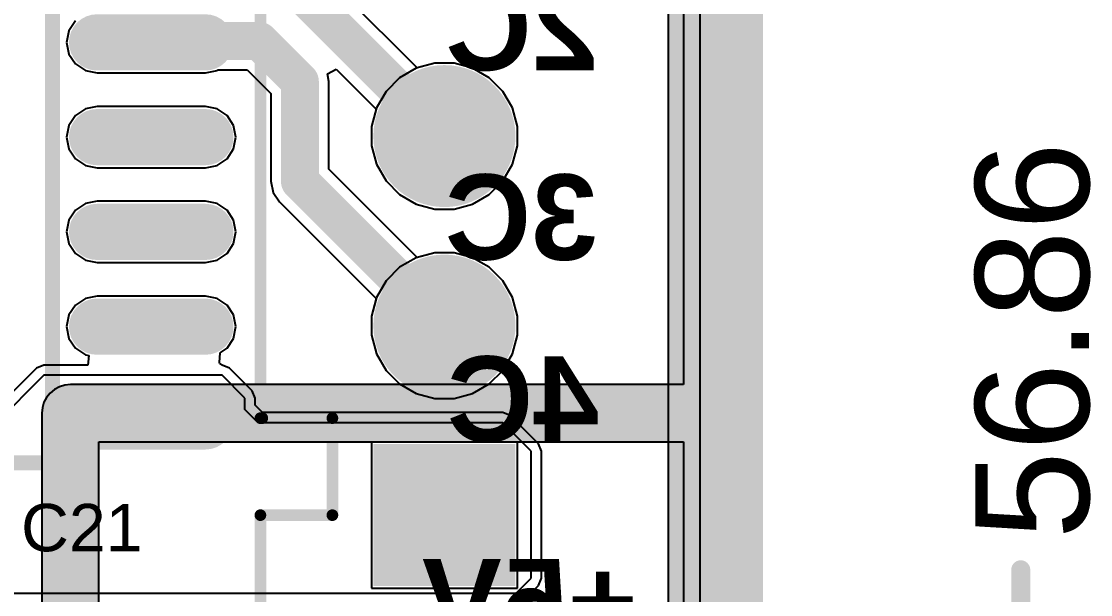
# Model space of a CAD drawing. Header units: inches. Extents: x -0.16 to 1.47, y -0.24 to 2.31.
# Drawn here: x 0.908 to 1.472, y 0.821 to 1.124 of the extents above; entities that cross this region are included whole.
import ezdxf

# ---------------------------------------------------------------- set-up
doc = ezdxf.new("R2010")
doc.units = ezdxf.units.IN
doc.header["$MEASUREMENT"] = 0
for name, color, linetype in [('Bottom Layer', 5, 'Continuous'), ('Bottom Overlay', 54, 'Continuous'), ('Bottom Solder', 6, 'Continuous'), ('GND', 76, 'Continuous'), ('Keep-Out Layer', 6, 'Continuous'), ('Multi-Layer', 9, 'Continuous'), ('Pad Holes', 156, 'Continuous'), ('POWER', 16, 'Continuous'), ('Top Layer', 1, 'Continuous'), ('Top Overlay', 2, 'Continuous'), ('Top Paste', 8, 'Continuous'), ('Top Solder', 216, 'Continuous')]:
    doc.layers.add(name, color=color, linetype=linetype)
doc.styles.add('Arial', font='', dxfattribs={"height": 0.2})
doc.styles.add('Arial_Bold', font='', dxfattribs={"height": 0.2})
doc.styles.get('Arial').set_extended_font_data('Arial')
doc.styles.get('Arial_Bold').set_extended_font_data('Arial', bold=True)

# ---------------------------------------------------------------- blocks, each defined once
blk = doc.blocks.new('SOP16_34')
at = {"layer": 'Top Layer'}
h = blk.add_hatch(color=1, dxfattribs=at)
edge = h.paths.add_edge_path()
edge.add_arc((-0.07646, 0.175), 0.01083, 270, 450)
edge.add_line((-0.07646, 0.18583), (-0.13354, 0.18583))
edge.add_arc((-0.13354, 0.175), 0.01083, 90, 270)
edge.add_line((-0.13354, 0.16417), (-0.07646, 0.16417))
h = blk.add_hatch(color=1, dxfattribs=at)
edge = h.paths.add_edge_path()
edge.add_arc((0.13454, 0.175), 0.01083, 270, 450)
edge.add_line((0.13454, 0.18583), (0.07746, 0.18583))
edge.add_arc((0.07746, 0.175), 0.01083, 90, 270)
edge.add_line((0.07746, 0.16417), (0.13454, 0.16417))
h = blk.add_hatch(color=1, dxfattribs=at)
edge = h.paths.add_edge_path()
edge.add_arc((-0.07646, 0.125), 0.01083, 270, 450)
edge.add_line((-0.07646, 0.13583), (-0.13354, 0.13583))
edge.add_arc((-0.13354, 0.125), 0.01083, 90, 270)
edge.add_line((-0.13354, 0.11417), (-0.07646, 0.11417))
h = blk.add_hatch(color=1, dxfattribs=at)
edge = h.paths.add_edge_path()
edge.add_arc((0.13454, 0.125), 0.01083, 270, 450)
edge.add_line((0.13454, 0.13583), (0.07746, 0.13583))
edge.add_arc((0.07746, 0.125), 0.01083, 90, 270)
edge.add_line((0.07746, 0.11417), (0.13454, 0.11417))
h = blk.add_hatch(color=1, dxfattribs=at)
edge = h.paths.add_edge_path()
edge.add_arc((-0.07646, 0.075), 0.01083, 270, 450)
edge.add_line((-0.07646, 0.08583), (-0.13354, 0.08583))
edge.add_arc((-0.13354, 0.075), 0.01083, 90, 270)
edge.add_line((-0.13354, 0.06417), (-0.07646, 0.06417))
h = blk.add_hatch(color=1, dxfattribs=at)
edge = h.paths.add_edge_path()
edge.add_arc((0.13454, 0.075), 0.01083, 270, 450)
edge.add_line((0.13454, 0.08583), (0.07746, 0.08583))
edge.add_arc((0.07746, 0.075), 0.01083, 90, 270)
edge.add_line((0.07746, 0.06417), (0.13454, 0.06417))
h = blk.add_hatch(color=1, dxfattribs=at)
edge = h.paths.add_edge_path()
edge.add_arc((-0.07646, 0.025), 0.01083, 270, 450)
edge.add_line((-0.07646, 0.03583), (-0.13354, 0.03583))
edge.add_arc((-0.13354, 0.025), 0.01083, 90, 270)
edge.add_line((-0.13354, 0.01417), (-0.07646, 0.01417))
h = blk.add_hatch(color=1, dxfattribs=at)
edge = h.paths.add_edge_path()
edge.add_arc((0.13454, 0.025), 0.01083, 270, 450)
edge.add_line((0.13454, 0.03583), (0.07746, 0.03583))
edge.add_arc((0.07746, 0.025), 0.01083, 90, 270)
edge.add_line((0.07746, 0.01417), (0.13454, 0.01417))
h = blk.add_hatch(color=1, dxfattribs=at)
edge = h.paths.add_edge_path()
edge.add_arc((-0.07646, -0.025), 0.01083, 270, 450)
edge.add_line((-0.07646, -0.01417), (-0.13354, -0.01417))
edge.add_arc((-0.13354, -0.025), 0.01083, 90, 270)
edge.add_line((-0.13354, -0.03583), (-0.07646, -0.03583))
h = blk.add_hatch(color=1, dxfattribs=at)
edge = h.paths.add_edge_path()
edge.add_arc((0.13454, -0.025), 0.01083, 270, 450)
edge.add_line((0.13454, -0.01417), (0.07746, -0.01417))
edge.add_arc((0.07746, -0.025), 0.01083, 90, 270)
edge.add_line((0.07746, -0.03583), (0.13454, -0.03583))
h = blk.add_hatch(color=1, dxfattribs=at)
edge = h.paths.add_edge_path()
edge.add_arc((-0.07646, -0.075), 0.01083, 270, 450)
edge.add_line((-0.07646, -0.06417), (-0.13354, -0.06417))
edge.add_arc((-0.13354, -0.075), 0.01083, 90, 270)
edge.add_line((-0.13354, -0.08583), (-0.07646, -0.08583))
h = blk.add_hatch(color=1, dxfattribs=at)
edge = h.paths.add_edge_path()
edge.add_arc((0.13454, -0.075), 0.01083, 270, 450)
edge.add_line((0.13454, -0.06417), (0.07746, -0.06417))
edge.add_arc((0.07746, -0.075), 0.01083, 90, 270)
edge.add_line((0.07746, -0.08583), (0.13454, -0.08583))
h = blk.add_hatch(color=1, dxfattribs=at)
edge = h.paths.add_edge_path()
edge.add_arc((-0.07646, -0.125), 0.01083, 270, 450)
edge.add_line((-0.07646, -0.11417), (-0.13354, -0.11417))
edge.add_arc((-0.13354, -0.125), 0.01083, 90, 270)
edge.add_line((-0.13354, -0.13583), (-0.07646, -0.13583))
h = blk.add_hatch(color=1, dxfattribs=at)
edge = h.paths.add_edge_path()
edge.add_arc((0.13454, -0.125), 0.01083, 270, 450)
edge.add_line((0.13454, -0.11417), (0.07746, -0.11417))
edge.add_arc((0.07746, -0.125), 0.01083, 90, 270)
edge.add_line((0.07746, -0.13583), (0.13454, -0.13583))
h = blk.add_hatch(color=1, dxfattribs=at)
edge = h.paths.add_edge_path()
edge.add_arc((-0.07646, -0.175), 0.01083, 270, 450)
edge.add_line((-0.07646, -0.16417), (-0.13354, -0.16417))
edge.add_arc((-0.13354, -0.175), 0.01083, 90, 270)
edge.add_line((-0.13354, -0.18583), (-0.07646, -0.18583))
h = blk.add_hatch(color=1, dxfattribs=at)
edge = h.paths.add_edge_path()
edge.add_arc((0.13454, -0.175), 0.01083, 270, 450)
edge.add_line((0.13454, -0.16417), (0.07746, -0.16417))
edge.add_arc((0.07746, -0.175), 0.01083, 90, 270)
edge.add_line((0.07746, -0.18583), (0.13454, -0.18583))
at = {"layer": 'Top Paste'}
h = blk.add_hatch(color=8, dxfattribs=at)
edge = h.paths.add_edge_path()
edge.add_arc((-0.07646, 0.175), 0.01083, 270, 450)
edge.add_line((-0.07646, 0.18583), (-0.13354, 0.18583))
edge.add_arc((-0.13354, 0.175), 0.01083, 90, 270)
edge.add_line((-0.13354, 0.16417), (-0.07646, 0.16417))
h = blk.add_hatch(color=8, dxfattribs=at)
edge = h.paths.add_edge_path()
edge.add_arc((0.13454, 0.175), 0.01083, 270, 450)
edge.add_line((0.13454, 0.18583), (0.07746, 0.18583))
edge.add_arc((0.07746, 0.175), 0.01083, 90, 270)
edge.add_line((0.07746, 0.16417), (0.13454, 0.16417))
h = blk.add_hatch(color=8, dxfattribs=at)
edge = h.paths.add_edge_path()
edge.add_arc((-0.07646, 0.125), 0.01083, 270, 450)
edge.add_line((-0.07646, 0.13583), (-0.13354, 0.13583))
edge.add_arc((-0.13354, 0.125), 0.01083, 90, 270)
edge.add_line((-0.13354, 0.11417), (-0.07646, 0.11417))
h = blk.add_hatch(color=8, dxfattribs=at)
edge = h.paths.add_edge_path()
edge.add_arc((0.13454, 0.125), 0.01083, 270, 450)
edge.add_line((0.13454, 0.13583), (0.07746, 0.13583))
edge.add_arc((0.07746, 0.125), 0.01083, 90, 270)
edge.add_line((0.07746, 0.11417), (0.13454, 0.11417))
h = blk.add_hatch(color=8, dxfattribs=at)
edge = h.paths.add_edge_path()
edge.add_arc((-0.07646, 0.075), 0.01083, 270, 450)
edge.add_line((-0.07646, 0.08583), (-0.13354, 0.08583))
edge.add_arc((-0.13354, 0.075), 0.01083, 90, 270)
edge.add_line((-0.13354, 0.06417), (-0.07646, 0.06417))
h = blk.add_hatch(color=8, dxfattribs=at)
edge = h.paths.add_edge_path()
edge.add_arc((0.13454, 0.075), 0.01083, 270, 450)
edge.add_line((0.13454, 0.08583), (0.07746, 0.08583))
edge.add_arc((0.07746, 0.075), 0.01083, 90, 270)
edge.add_line((0.07746, 0.06417), (0.13454, 0.06417))
h = blk.add_hatch(color=8, dxfattribs=at)
edge = h.paths.add_edge_path()
edge.add_arc((-0.07646, 0.025), 0.01083, 270, 450)
edge.add_line((-0.07646, 0.03583), (-0.13354, 0.03583))
edge.add_arc((-0.13354, 0.025), 0.01083, 90, 270)
edge.add_line((-0.13354, 0.01417), (-0.07646, 0.01417))
h = blk.add_hatch(color=8, dxfattribs=at)
edge = h.paths.add_edge_path()
edge.add_arc((0.13454, 0.025), 0.01083, 270, 450)
edge.add_line((0.13454, 0.03583), (0.07746, 0.03583))
edge.add_arc((0.07746, 0.025), 0.01083, 90, 270)
edge.add_line((0.07746, 0.01417), (0.13454, 0.01417))
h = blk.add_hatch(color=8, dxfattribs=at)
edge = h.paths.add_edge_path()
edge.add_arc((-0.07646, -0.025), 0.01083, 270, 450)
edge.add_line((-0.07646, -0.01417), (-0.13354, -0.01417))
edge.add_arc((-0.13354, -0.025), 0.01083, 90, 270)
edge.add_line((-0.13354, -0.03583), (-0.07646, -0.03583))
h = blk.add_hatch(color=8, dxfattribs=at)
edge = h.paths.add_edge_path()
edge.add_arc((0.13454, -0.025), 0.01083, 270, 450)
edge.add_line((0.13454, -0.01417), (0.07746, -0.01417))
edge.add_arc((0.07746, -0.025), 0.01083, 90, 270)
edge.add_line((0.07746, -0.03583), (0.13454, -0.03583))
h = blk.add_hatch(color=8, dxfattribs=at)
edge = h.paths.add_edge_path()
edge.add_arc((-0.07646, -0.075), 0.01083, 270, 450)
edge.add_line((-0.07646, -0.06417), (-0.13354, -0.06417))
edge.add_arc((-0.13354, -0.075), 0.01083, 90, 270)
edge.add_line((-0.13354, -0.08583), (-0.07646, -0.08583))
h = blk.add_hatch(color=8, dxfattribs=at)
edge = h.paths.add_edge_path()
edge.add_arc((0.13454, -0.075), 0.01083, 270, 450)
edge.add_line((0.13454, -0.06417), (0.07746, -0.06417))
edge.add_arc((0.07746, -0.075), 0.01083, 90, 270)
edge.add_line((0.07746, -0.08583), (0.13454, -0.08583))
h = blk.add_hatch(color=8, dxfattribs=at)
edge = h.paths.add_edge_path()
edge.add_arc((-0.07646, -0.125), 0.01083, 270, 450)
edge.add_line((-0.07646, -0.11417), (-0.13354, -0.11417))
edge.add_arc((-0.13354, -0.125), 0.01083, 90, 270)
edge.add_line((-0.13354, -0.13583), (-0.07646, -0.13583))
h = blk.add_hatch(color=8, dxfattribs=at)
edge = h.paths.add_edge_path()
edge.add_arc((0.13454, -0.125), 0.01083, 270, 450)
edge.add_line((0.13454, -0.11417), (0.07746, -0.11417))
edge.add_arc((0.07746, -0.125), 0.01083, 90, 270)
edge.add_line((0.07746, -0.13583), (0.13454, -0.13583))
h = blk.add_hatch(color=8, dxfattribs=at)
edge = h.paths.add_edge_path()
edge.add_arc((-0.07646, -0.175), 0.01083, 270, 450)
edge.add_line((-0.07646, -0.16417), (-0.13354, -0.16417))
edge.add_arc((-0.13354, -0.175), 0.01083, 90, 270)
edge.add_line((-0.13354, -0.18583), (-0.07646, -0.18583))
h = blk.add_hatch(color=8, dxfattribs=at)
edge = h.paths.add_edge_path()
edge.add_arc((0.13454, -0.175), 0.01083, 270, 450)
edge.add_line((0.13454, -0.16417), (0.07746, -0.16417))
edge.add_arc((0.07746, -0.175), 0.01083, 90, 270)
edge.add_line((0.07746, -0.18583), (0.13454, -0.18583))
at = {"layer": 'Top Solder'}
h = blk.add_hatch(color=216, dxfattribs=at)
edge = h.paths.add_edge_path()
edge.add_arc((-0.07646, 0.175), 0.01483, 270, 450)
edge.add_line((-0.07646, 0.18983), (-0.13354, 0.18983))
edge.add_arc((-0.13354, 0.175), 0.01483, 90, 270)
edge.add_line((-0.13354, 0.16017), (-0.07646, 0.16017))
h = blk.add_hatch(color=216, dxfattribs=at)
edge = h.paths.add_edge_path()
edge.add_arc((0.13454, 0.175), 0.01483, 270, 450)
edge.add_line((0.13454, 0.18983), (0.07746, 0.18983))
edge.add_arc((0.07746, 0.175), 0.01483, 90, 270)
edge.add_line((0.07746, 0.16017), (0.13454, 0.16017))
h = blk.add_hatch(color=216, dxfattribs=at)
edge = h.paths.add_edge_path()
edge.add_arc((-0.07646, 0.125), 0.01483, 270, 450)
edge.add_line((-0.07646, 0.13983), (-0.13354, 0.13983))
edge.add_arc((-0.13354, 0.125), 0.01483, 90, 270)
edge.add_line((-0.13354, 0.11017), (-0.07646, 0.11017))
h = blk.add_hatch(color=216, dxfattribs=at)
edge = h.paths.add_edge_path()
edge.add_arc((0.13454, 0.125), 0.01483, 270, 450)
edge.add_line((0.13454, 0.13983), (0.07746, 0.13983))
edge.add_arc((0.07746, 0.125), 0.01483, 90, 270)
edge.add_line((0.07746, 0.11017), (0.13454, 0.11017))
h = blk.add_hatch(color=216, dxfattribs=at)
edge = h.paths.add_edge_path()
edge.add_arc((-0.07646, 0.075), 0.01483, 270, 450)
edge.add_line((-0.07646, 0.08983), (-0.13354, 0.08983))
edge.add_arc((-0.13354, 0.075), 0.01483, 90, 270)
edge.add_line((-0.13354, 0.06017), (-0.07646, 0.06017))
h = blk.add_hatch(color=216, dxfattribs=at)
edge = h.paths.add_edge_path()
edge.add_arc((0.13454, 0.075), 0.01483, 270, 450)
edge.add_line((0.13454, 0.08983), (0.07746, 0.08983))
edge.add_arc((0.07746, 0.075), 0.01483, 90, 270)
edge.add_line((0.07746, 0.06017), (0.13454, 0.06017))
h = blk.add_hatch(color=216, dxfattribs=at)
edge = h.paths.add_edge_path()
edge.add_arc((-0.07646, 0.025), 0.01483, 270, 450)
edge.add_line((-0.07646, 0.03983), (-0.13354, 0.03983))
edge.add_arc((-0.13354, 0.025), 0.01483, 90, 270)
edge.add_line((-0.13354, 0.01017), (-0.07646, 0.01017))
h = blk.add_hatch(color=216, dxfattribs=at)
edge = h.paths.add_edge_path()
edge.add_arc((0.13454, 0.025), 0.01483, 270, 450)
edge.add_line((0.13454, 0.03983), (0.07746, 0.03983))
edge.add_arc((0.07746, 0.025), 0.01483, 90, 270)
edge.add_line((0.07746, 0.01017), (0.13454, 0.01017))
h = blk.add_hatch(color=216, dxfattribs=at)
edge = h.paths.add_edge_path()
edge.add_arc((-0.07646, -0.025), 0.01483, 270, 450)
edge.add_line((-0.07646, -0.01017), (-0.13354, -0.01017))
edge.add_arc((-0.13354, -0.025), 0.01483, 90, 270)
edge.add_line((-0.13354, -0.03983), (-0.07646, -0.03983))
h = blk.add_hatch(color=216, dxfattribs=at)
edge = h.paths.add_edge_path()
edge.add_arc((0.13454, -0.025), 0.01483, 270, 450)
edge.add_line((0.13454, -0.01017), (0.07746, -0.01017))
edge.add_arc((0.07746, -0.025), 0.01483, 90, 270)
edge.add_line((0.07746, -0.03983), (0.13454, -0.03983))
h = blk.add_hatch(color=216, dxfattribs=at)
edge = h.paths.add_edge_path()
edge.add_arc((-0.07646, -0.075), 0.01483, 270, 450)
edge.add_line((-0.07646, -0.06017), (-0.13354, -0.06017))
edge.add_arc((-0.13354, -0.075), 0.01483, 90, 270)
edge.add_line((-0.13354, -0.08983), (-0.07646, -0.08983))
h = blk.add_hatch(color=216, dxfattribs=at)
edge = h.paths.add_edge_path()
edge.add_arc((0.13454, -0.075), 0.01483, 270, 450)
edge.add_line((0.13454, -0.06017), (0.07746, -0.06017))
edge.add_arc((0.07746, -0.075), 0.01483, 90, 270)
edge.add_line((0.07746, -0.08983), (0.13454, -0.08983))
h = blk.add_hatch(color=216, dxfattribs=at)
edge = h.paths.add_edge_path()
edge.add_arc((-0.07646, -0.125), 0.01483, 270, 450)
edge.add_line((-0.07646, -0.11017), (-0.13354, -0.11017))
edge.add_arc((-0.13354, -0.125), 0.01483, 90, 270)
edge.add_line((-0.13354, -0.13983), (-0.07646, -0.13983))
h = blk.add_hatch(color=216, dxfattribs=at)
edge = h.paths.add_edge_path()
edge.add_arc((0.13454, -0.125), 0.01483, 270, 450)
edge.add_line((0.13454, -0.11017), (0.07746, -0.11017))
edge.add_arc((0.07746, -0.125), 0.01483, 90, 270)
edge.add_line((0.07746, -0.13983), (0.13454, -0.13983))
h = blk.add_hatch(color=216, dxfattribs=at)
edge = h.paths.add_edge_path()
edge.add_arc((-0.07646, -0.175), 0.01483, 270, 450)
edge.add_line((-0.07646, -0.16017), (-0.13354, -0.16017))
edge.add_arc((-0.13354, -0.175), 0.01483, 90, 270)
edge.add_line((-0.13354, -0.18983), (-0.07646, -0.18983))
h = blk.add_hatch(color=216, dxfattribs=at)
edge = h.paths.add_edge_path()
edge.add_arc((0.13454, -0.175), 0.01483, 270, 450)
edge.add_line((0.13454, -0.16017), (0.07746, -0.16017))
edge.add_arc((0.07746, -0.175), 0.01483, 90, 270)
edge.add_line((0.07746, -0.18983), (0.13454, -0.18983))
at = {"layer": 'Top Overlay'}
for points in [[(-0.09055, 0.20748, 0.00984, 0.00984, 1), (-0.10039, 0.20748, 0.00984, 0.00984, 1)], [(-0.10285, 0.20748, 0.00492, 0.00492, 1), (-0.09793, 0.20748, 0.00492, 0.00492, 1)], [(-0.09301, 0.20748, 0.00492, 0.00492, 1), (-0.08809, 0.20748, 0.00492, 0.00492, 1)], [(-0.05497, 0.19685, 0.00394, 0.00394, 1), (-0.05103, 0.19685, 0.00394, 0.00394, 1)], [(-0.05497, 0.19685, 0.00394, 0.00394, 1), (-0.05103, 0.19685, 0.00394, 0.00394, 1)], [(-0.02097, 0.19685, 0.00394, 0.00394, 1), (-0.01703, 0.19685, 0.00394, 0.00394, 1)], [(-0.02065, 0.19672, 0.00394, 0.00394, 1), (-0.01672, 0.19672, 0.00394, 0.00394, 1)], [(0.01672, 0.19685, 0.00394, 0.00394, 1), (0.02065, 0.19685, 0.00394, 0.00394, 1)], [(0.01672, 0.19672, 0.00394, 0.00394, 1), (0.02065, 0.19672, 0.00394, 0.00394, 1)], [(0.05203, 0.19685, 0.00394, 0.00394, 1), (0.05597, 0.19685, 0.00394, 0.00394, 1)], [(0.05203, 0.19685, 0.00394, 0.00394, 1), (0.05597, 0.19685, 0.00394, 0.00394, 1)], [(-0.05497, -0.19685, 0.00394, 0.00394, 1), (-0.05103, -0.19685, 0.00394, 0.00394, 1)], [(-0.05497, -0.19685, 0.00394, 0.00394, 1), (-0.05103, -0.19685, 0.00394, 0.00394, 1)], [(0.05203, -0.19685, 0.00394, 0.00394, 1), (0.05597, -0.19685, 0.00394, 0.00394, 1)], [(0.05203, -0.19685, 0.00394, 0.00394, 1), (0.05597, -0.19685, 0.00394, 0.00394, 1)]]:
    blk.add_lwpolyline(points, format="xyseb", close=True, dxfattribs=at)
for points in [[(-0.053, -0.19685, 0.00787, 0.00787, 0), (-0.053, 0.19685, 0.00787, 0.00787, 0)], [(-0.053, 0.19685, 0.00787, 0.00787, 0), (-0.019, 0.19685, 0.00787, 0.00787, 0)], [(0.01868, 0.19672, 0.00787, 0.00787, -1.001675), (-0.01868, 0.19672, 0.00787, 0.00787, 0)], [(0.01868, 0.19685, 0.00787, 0.00787, 0), (0.054, 0.19685, 0.00787, 0.00787, 0)], [(0.054, -0.19685, 0.00787, 0.00787, 0), (0.054, 0.19685, 0.00787, 0.00787, 0)], [(-0.053, -0.19685, 0.00787, 0.00787, 0), (0.054, -0.19685, 0.00787, 0.00787, 0)]]:
    blk.add_lwpolyline(points, format="xyseb", dxfattribs=at)
blk = doc.blocks.new('XH2_54_LI_5P_38')
at = {"layer": 'Bottom Layer'}
blk.add_hatch(color=5, dxfattribs=at).paths.add_polyline_path([(-0.23346, -0.03346), (-0.23346, 0.03346), (-0.16654, 0.03346), (-0.16654, -0.03346)])
h = blk.add_hatch(color=5, dxfattribs=at)
edge = h.paths.add_edge_path()
edge.add_arc((-0.1, 0), 0.03346, 0, 360)
h = blk.add_hatch(color=5, dxfattribs=at)
edge = h.paths.add_edge_path()
edge.add_arc((0, 0), 0.03346, 0, 360)
at = {"layer": 'Bottom Solder'}
blk.add_hatch(color=6, dxfattribs=at).paths.add_polyline_path([(-0.23746, -0.03746), (-0.23746, 0.03746), (-0.16254, 0.03746), (-0.16254, -0.03746)])
h = blk.add_hatch(color=6, dxfattribs=at)
edge = h.paths.add_edge_path()
edge.add_arc((-0.1, 0), 0.03746, 0, 360)
h = blk.add_hatch(color=6, dxfattribs=at)
edge = h.paths.add_edge_path()
edge.add_arc((0, 0), 0.03746, 0, 360)
at = {"layer": 'GND'}
h = blk.add_hatch(color=76, dxfattribs=at)
edge = h.paths.add_edge_path()
edge.add_arc((-0.2, 0), 0.02772, 0, 360)
h = blk.add_hatch(color=76, dxfattribs=at)
edge = h.paths.add_edge_path()
edge.add_arc((-0.1, 0), 0.02772, 0, 360)
h = blk.add_hatch(color=76, dxfattribs=at)
edge = h.paths.add_edge_path()
edge.add_arc((0, 0), 0.02772, 0, 360)
at = {"layer": 'Multi-Layer'}
blk.add_hatch(color=9, dxfattribs=at).paths.add_polyline_path([(-0.23346, -0.03346), (-0.23346, 0.03346), (-0.16654, 0.03346), (-0.16654, -0.03346)])
h = blk.add_hatch(color=9, dxfattribs=at)
edge = h.paths.add_edge_path()
edge.add_arc((-0.1, 0), 0.03346, 0, 360)
h = blk.add_hatch(color=9, dxfattribs=at)
edge = h.paths.add_edge_path()
edge.add_arc((0, 0), 0.03346, 0, 360)
at = {"layer": 'Pad Holes'}
h = blk.add_hatch(color=7, dxfattribs=at)
edge = h.paths.add_edge_path()
edge.add_arc((-0.2, 0), 0.01772, 0, 360)
h = blk.add_hatch(color=7, dxfattribs=at)
edge = h.paths.add_edge_path()
edge.add_arc((-0.1, 0), 0.01772, 0, 360)
h = blk.add_hatch(color=7, dxfattribs=at)
edge = h.paths.add_edge_path()
edge.add_arc((0, 0), 0.01772, 0, 360)
at = {"layer": 'POWER'}
h = blk.add_hatch(color=16, dxfattribs=at)
edge = h.paths.add_edge_path()
edge.add_arc((-0.1, 0), 0.02772, 0, 360)
h = blk.add_hatch(color=16, dxfattribs=at)
edge = h.paths.add_edge_path()
edge.add_arc((0, 0), 0.02772, 0, 360)
at = {"layer": 'Top Layer'}
blk.add_hatch(color=1, dxfattribs=at).paths.add_polyline_path([(-0.23346, -0.03346), (-0.23346, 0.03346), (-0.16654, 0.03346), (-0.16654, -0.03346)])
h = blk.add_hatch(color=1, dxfattribs=at)
edge = h.paths.add_edge_path()
edge.add_arc((-0.1, 0), 0.03346, 0, 360)
h = blk.add_hatch(color=1, dxfattribs=at)
edge = h.paths.add_edge_path()
edge.add_arc((0, 0), 0.03346, 0, 360)
at = {"layer": 'Top Solder'}
blk.add_hatch(color=216, dxfattribs=at).paths.add_polyline_path([(-0.23746, -0.03746), (-0.23746, 0.03746), (-0.16254, 0.03746), (-0.16254, -0.03746)])
h = blk.add_hatch(color=216, dxfattribs=at)
edge = h.paths.add_edge_path()
edge.add_arc((-0.1, 0), 0.03746, 0, 360)
h = blk.add_hatch(color=216, dxfattribs=at)
edge = h.paths.add_edge_path()
edge.add_arc((0, 0), 0.03746, 0, 360)
at = {"layer": 'Top Overlay'}
for points in [[(-0.29449, 0.097, 0.00616, 0.00616, 0), (-0.2, 0.097, 0.00616, 0.00616, 0)], [(-0.2, 0.097, 0.00616, 0.00616, 0), (-0.2, 0.05906, 0.00616, 0.00616, 0)], [(-0.14882, 0.097, 0.00616, 0.00616, 0), (0.14646, 0.097, 0.00616, 0.00616, 0)], [(-0.14882, 0.096, 0.00616, 0.00616, 0), (-0.14882, 0.05906, 0.00616, 0.00616, 0)], [(-0.2, 0.05906, 0.00616, 0.00616, 0), (-0.14882, 0.05906, 0.00616, 0.00616, 0)], [(-0.29449, -0.136, 0.00616, 0.00616, 0), (0.29606, -0.136, 0.00616, 0.00616, 0)]]:
    blk.add_lwpolyline(points, format="xyseb", dxfattribs=at)
for points in [[(-0.20154, 0.097, 0.00308, 0.00308, 1), (-0.19846, 0.097, 0.00308, 0.00308, 1)], [(-0.20154, 0.097, 0.00308, 0.00308, 1), (-0.19846, 0.097, 0.00308, 0.00308, 1)], [(-0.15036, 0.097, 0.00308, 0.00308, 1), (-0.14728, 0.097, 0.00308, 0.00308, 1)], [(-0.15036, 0.096, 0.00308, 0.00308, 1), (-0.14728, 0.096, 0.00308, 0.00308, 1)], [(-0.20154, 0.05906, 0.00308, 0.00308, 1), (-0.19846, 0.05906, 0.00308, 0.00308, 1)], [(-0.20154, 0.05906, 0.00308, 0.00308, 1), (-0.19846, 0.05906, 0.00308, 0.00308, 1)], [(-0.15036, 0.05906, 0.00308, 0.00308, 1), (-0.14728, 0.05906, 0.00308, 0.00308, 1)], [(-0.15036, 0.05906, 0.00308, 0.00308, 1), (-0.14728, 0.05906, 0.00308, 0.00308, 1)]]:
    blk.add_lwpolyline(points, format="xyseb", close=True, dxfattribs=at)

msp = doc.modelspace()

# ---------------------------------------------------------------- linework, layer by layer
at = {"layer": 'Bottom Layer'}
for p, q in [((1.2657, 1.44299), (1.2657, -0.07282)), ((1.1259, 1.10146), (1.11612, 1.09884)), ((1.13603, 1.10146), (1.1259, 1.10146)), ((1.14581, 1.09884), (1.13603, 1.10146)), ((1.10735, 1.09377), (1.10019, 1.08661)), ((1.11612, 1.09884), (1.10735, 1.09377)), ((1.15458, 1.09377), (1.14581, 1.09884)), ((1.16175, 1.08661), (1.15458, 1.09377)), ((1.10019, 1.08661), (1.09512, 1.07784)), ((1.16681, 1.07784), (1.16175, 1.08661)), ((1.09512, 1.07784), (1.0925, 1.06806)), ((1.16943, 1.06806), (1.16681, 1.07784)), ((1.0925, 1.06806), (1.0925, 1.05793)), ((1.16943, 1.05793), (1.16943, 1.06806)), ((1.0925, 1.05793), (1.09512, 1.04815)), ((1.16681, 1.04815), (1.16943, 1.05793)), ((1.09512, 1.04815), (1.10019, 1.03938)), ((1.16175, 1.03938), (1.16681, 1.04815)), ((1.10019, 1.03938), (1.10735, 1.03222)), ((1.15458, 1.03222), (1.16175, 1.03938)), ((1.10735, 1.03222), (1.11612, 1.02715)), ((1.14581, 1.02715), (1.15458, 1.03222)), ((1.11612, 1.02715), (1.1259, 1.02453)), ((1.13603, 1.02453), (1.14581, 1.02715)), ((1.1259, 1.02453), (1.13603, 1.02453)), ((1.11612, 0.99884), (1.10735, 0.99377)), ((1.1259, 1.00146), (1.11612, 0.99884)), ((1.13603, 1.00146), (1.1259, 1.00146)), ((1.14581, 0.99884), (1.13603, 1.00146)), ((1.15458, 0.99377), (1.14581, 0.99884)), ((1.10735, 0.99377), (1.10019, 0.98661)), ((1.16175, 0.98661), (1.15458, 0.99377)), ((1.10019, 0.98661), (1.09512, 0.97784)), ((1.16681, 0.97784), (1.16175, 0.98661)), ((1.09512, 0.97784), (1.0925, 0.96806)), ((1.16943, 0.96806), (1.16681, 0.97784)), ((1.0925, 0.96806), (1.0925, 0.95793)), ((1.16943, 0.95793), (1.16943, 0.96806)), ((1.0925, 0.95793), (1.09512, 0.94815)), ((1.16681, 0.94815), (1.16943, 0.95793)), ((1.09512, 0.94815), (1.10019, 0.93938)), ((1.16175, 0.93938), (1.16681, 0.94815)), ((1.10019, 0.93938), (1.10735, 0.93222)), ((1.15458, 0.93222), (1.16175, 0.93938)), ((1.10735, 0.93222), (1.11612, 0.92715)), ((1.14581, 0.92715), (1.15458, 0.93222)), ((1.11612, 0.92715), (1.1259, 0.92453)), ((1.1259, 0.92453), (1.13603, 0.92453)), ((1.13603, 0.92453), (1.14581, 0.92715)), ((1.16943, 0.90146), (1.0925, 0.90146)), ((1.0925, 0.90146), (1.0925, 0.82453)), ((1.16943, 0.82453), (1.16943, 0.90146)), ((1.0925, 0.82453), (1.16943, 0.82453))]:
    msp.add_line(p, q, dxfattribs=at)
at = {"layer": 'Bottom Overlay'}
msp.add_lwpolyline([(1.27394, -0.07282, 0.05, 0.05, 0), (1.27394, 2.07928, 0.05, 0.05, 0)], format="xyseb", dxfattribs=at)
at = {"layer": 'GND'}
msp.add_line((1.24886, 1.44378), (1.24886, -0.07282), dxfattribs=at)
for points in [[(1.27394, -0.07282, 0.05, 0.05, 0), (1.27394, 2.07928, 0.05, 0.05, 0)], [(1.27394, -0.07282, 0.05, 0.05, 0), (1.27394, 2.07928, 0.05, 0.05, 0)], [(1.27704, -0.07282, 0.04, 0.04, 0), (1.27704, 2.07928, 0.04, 0.04, 0)]]:
    msp.add_lwpolyline(points, format="xyseb", dxfattribs=at)
at = {"layer": 'Keep-Out Layer'}
msp.add_lwpolyline([(1.27394, -0.07282, 0.00616, 0.00616, 0), (1.27394, 2.07928, 0.00616, 0.00616, 0)], format="xyseb", dxfattribs=at)
at = {"layer": 'POWER'}
for p, q in [((1.25694, 1.44378), (1.25694, 0.93185)), ((0.92802, 0.9307), (0.92542, 0.92931)), ((0.93085, 0.93156), (0.92802, 0.9307)), ((0.93379, 0.93185), (0.93085, 0.93156)), ((1.25694, 0.93185), (0.93379, 0.93185)), ((0.92126, 0.92515), (0.91986, 0.92255)), ((0.92313, 0.92744), (0.92126, 0.92515)), ((0.92542, 0.92931), (0.92313, 0.92744)), ((0.91901, 0.91972), (0.91872, 0.91678)), ((0.91986, 0.92255), (0.91901, 0.91972)), ((0.91872, 0.91678), (0.91872, 0.38807)), ((0.94886, 0.373), (0.94886, 0.90171)), ((0.94886, 0.90171), (1.25694, 0.90171)), ((1.25694, 0.90171), (1.25694, -0.07059))]:
    msp.add_line(p, q, dxfattribs=at)
for points in [[(1.27704, -0.07282, 0.04, 0.04, 0), (1.27704, 2.07928, 0.04, 0.04, 0)], [(0.93379, 0.373, 0.03, 0.03, 0), (0.93379, 0.91678, 0.03, 0.03, 0)], [(0.93379, 0.91678, 0.03, 0.03, 0), (1.26379, 0.91678, 0.03, 0.03, 0)]]:
    msp.add_lwpolyline(points, format="xyseb", dxfattribs=at)
for points in [[(0.92629, 0.91678, 0.015, 0.015, 1), (0.94129, 0.91678, 0.015, 0.015, 1)], [(0.92629, 0.91678, 0.015, 0.015, 1), (0.94129, 0.91678, 0.015, 0.015, 1)], [(1.25629, 0.91678, 0.015, 0.015, 1), (1.27129, 0.91678, 0.015, 0.015, 1)]]:
    msp.add_lwpolyline(points, format="xyseb", close=True, dxfattribs=at)
at = {"layer": 'Top Layer'}
for p, q in [((1.2657, 1.44299), (1.2657, -0.07282)), ((1.11655, 1.09895), (1.04225, 1.17326)), ((0.93647, 1.12386), (0.93297, 1.11862)), ((0.93297, 1.11862), (0.93174, 1.11245)), ((0.93174, 1.11245), (0.93297, 1.10627)), ((0.93297, 1.10627), (0.93647, 1.10104)), ((0.93647, 1.10104), (0.9417, 1.09754)), ((1.1259, 1.10146), (1.11655, 1.09895)), ((1.13603, 1.10146), (1.1259, 1.10146)), ((1.14581, 1.09884), (1.13603, 1.10146)), ((0.9417, 1.09754), (0.94788, 1.09631)), ((0.94788, 1.09631), (1.00497, 1.09631)), ((1.00497, 1.09631), (1.01114, 1.09754)), ((1.01114, 1.09754), (1.01171, 1.09792)), ((1.01171, 1.09792), (1.02702, 1.09792)), ((1.02702, 1.09792), (1.0395, 1.08544)), ((1.06926, 1.09592), (1.07387, 1.09838)), ((1.07008, 1.09178), (1.06926, 1.09592)), ((1.07387, 1.09838), (1.09497, 1.07728)), ((1.15458, 1.09377), (1.14581, 1.09884)), ((1.16175, 1.08661), (1.15458, 1.09377)), ((1.07008, 1.04551), (1.07008, 1.09178)), ((1.0395, 1.08544), (1.0395, 1.03917)), ((1.16681, 1.07784), (1.16175, 1.08661)), ((0.9417, 1.07736), (0.93647, 1.07386)), ((0.94788, 1.07858), (0.9417, 1.07736)), ((1.00497, 1.07858), (0.94788, 1.07858)), ((1.01114, 1.07736), (1.00497, 1.07858)), ((1.01638, 1.07386), (1.01114, 1.07736)), ((1.09497, 1.07728), (1.0925, 1.06806)), ((1.16943, 1.06806), (1.16681, 1.07784)), ((0.93647, 1.07386), (0.93297, 1.06862)), ((1.01987, 1.06862), (1.01638, 1.07386)), ((0.93297, 1.06862), (0.93174, 1.06245)), ((1.0211, 1.06245), (1.01987, 1.06862)), ((1.0925, 1.06806), (1.0925, 1.05793)), ((1.16943, 1.05793), (1.16943, 1.06806)), ((0.93174, 1.06245), (0.93297, 1.05627)), ((1.01987, 1.05627), (1.0211, 1.06245)), ((0.93297, 1.05627), (0.93647, 1.05104)), ((1.01638, 1.05104), (1.01987, 1.05627)), ((1.0925, 1.05793), (1.09512, 1.04815)), ((1.16681, 1.04815), (1.16943, 1.05793)), ((0.93647, 1.05104), (0.9417, 1.04754)), ((1.01114, 1.04754), (1.01638, 1.05104)), ((0.9417, 1.04754), (0.94788, 1.04631)), ((0.94788, 1.04631), (1.00497, 1.04631)), ((1.00497, 1.04631), (1.01114, 1.04754)), ((1.11662, 0.99897), (1.07008, 1.04551)), ((1.09512, 1.04815), (1.10019, 1.03938)), ((1.16175, 1.03938), (1.16681, 1.04815)), ((1.0395, 1.03917), (1.04066, 1.03332)), ((1.10019, 1.03938), (1.10735, 1.03222)), ((1.15458, 1.03222), (1.16175, 1.03938)), ((1.04066, 1.03332), (1.04398, 1.02836)), ((1.10735, 1.03222), (1.11612, 1.02715)), ((1.14581, 1.02715), (1.15458, 1.03222)), ((0.9417, 1.02736), (0.93647, 1.02386)), ((0.94788, 1.02858), (0.9417, 1.02736)), ((1.00497, 1.02858), (0.94788, 1.02858)), ((1.01114, 1.02736), (1.00497, 1.02858)), ((1.01638, 1.02386), (1.01114, 1.02736)), ((1.04398, 1.02836), (1.09499, 0.97734)), ((1.11612, 1.02715), (1.1259, 1.02453)), ((1.13603, 1.02453), (1.14581, 1.02715)), ((0.93647, 1.02386), (0.93297, 1.01862)), ((1.01987, 1.01862), (1.01638, 1.02386)), ((1.1259, 1.02453), (1.13603, 1.02453)), ((0.93297, 1.01862), (0.93174, 1.01245)), ((1.0211, 1.01245), (1.01987, 1.01862)), ((0.93174, 1.01245), (0.93297, 1.00627)), ((1.01987, 1.00627), (1.0211, 1.01245)), ((0.93297, 1.00627), (0.93647, 1.00104)), ((1.01638, 1.00104), (1.01987, 1.00627)), ((0.93647, 1.00104), (0.9417, 0.99754)), ((1.01114, 0.99754), (1.01638, 1.00104)), ((1.1259, 1.00146), (1.11662, 0.99897)), ((1.13603, 1.00146), (1.1259, 1.00146)), ((1.14581, 0.99884), (1.13603, 1.00146)), ((1.15458, 0.99377), (1.14581, 0.99884)), ((0.9417, 0.99754), (0.94788, 0.99631)), ((0.94788, 0.99631), (1.00497, 0.99631)), ((1.00497, 0.99631), (1.01114, 0.99754)), ((1.16175, 0.98661), (1.15458, 0.99377)), ((1.16681, 0.97784), (1.16175, 0.98661)), ((0.9417, 0.97736), (0.93647, 0.97386)), ((0.94788, 0.97858), (0.9417, 0.97736)), ((1.00497, 0.97858), (0.94788, 0.97858)), ((1.01114, 0.97736), (1.00497, 0.97858)), ((1.01638, 0.97386), (1.01114, 0.97736)), ((1.09499, 0.97734), (1.0925, 0.96806)), ((1.16943, 0.96806), (1.16681, 0.97784)), ((0.93647, 0.97386), (0.93297, 0.96862)), ((1.01987, 0.96862), (1.01638, 0.97386)), ((0.93297, 0.96862), (0.93174, 0.96245)), ((1.0211, 0.96245), (1.01987, 0.96862)), ((1.0925, 0.96806), (1.0925, 0.95793)), ((1.16943, 0.95793), (1.16943, 0.96806)), ((0.93174, 0.96245), (0.93297, 0.95627)), ((1.01987, 0.95627), (1.0211, 0.96245)), ((0.93297, 0.95627), (0.93647, 0.95104)), ((1.01638, 0.95104), (1.01987, 0.95627)), ((1.0925, 0.95793), (1.09512, 0.94815)), ((1.16681, 0.94815), (1.16943, 0.95793)), ((0.93647, 0.95104), (0.9417, 0.94754)), ((0.9417, 0.94754), (0.94345, 0.94719)), ((0.94345, 0.94719), (0.94295, 0.94219)), ((1.01234, 0.94359), (1.01272, 0.94859)), ((1.01272, 0.94859), (1.01638, 0.95104)), ((1.09512, 0.94815), (1.10019, 0.93938)), ((1.16175, 0.93938), (1.16681, 0.94815)), ((0.91979, 0.94219), (0.91596, 0.94061)), ((0.94295, 0.94219), (0.91979, 0.94219)), ((0.91979, 0.94219), (0.91979, 0.94219)), ((1.01254, 0.94292), (1.01234, 0.94359)), ((1.01379, 0.94219), (1.01254, 0.94292)), ((1.01762, 0.94061), (1.01379, 0.94219)), ((0.91596, 0.94061), (0.86796, 0.89261)), ((0.91979, 0.93678), (0.87179, 0.88878)), ((0.91596, 0.94061), (0.91596, 0.94061)), ((1.01379, 0.93678), (0.91979, 0.93678)), ((1.02579, 0.92478), (1.01379, 0.93678)), ((1.02962, 0.92861), (1.01762, 0.94061)), ((1.10019, 0.93938), (1.10735, 0.93222)), ((1.15458, 0.93222), (1.16175, 0.93938)), ((1.10735, 0.93222), (1.11612, 0.92715)), ((1.14581, 0.92715), (1.15458, 0.93222)), ((1.02579, 0.91878), (1.02579, 0.92478)), ((1.0312, 0.92478), (1.02962, 0.92861)), ((1.02962, 0.92861), (1.02962, 0.92861)), ((1.0312, 0.92102), (1.0312, 0.92478)), ((1.0312, 0.92478), (1.0312, 0.92478)), ((1.11612, 0.92715), (1.1259, 0.92453)), ((1.1259, 0.92453), (1.13603, 0.92453)), ((1.13603, 0.92453), (1.14581, 0.92715)), ((1.03279, 0.91178), (1.02579, 0.91878)), ((1.03503, 0.91719), (1.0312, 0.92102)), ((1.16179, 0.91719), (1.03503, 0.91719)), ((1.16562, 0.91561), (1.16179, 0.91719)), ((1.16179, 0.91719), (1.16179, 0.91719)), ((1.18062, 0.90061), (1.16562, 0.91561)), ((1.16562, 0.91561), (1.16562, 0.91561)), ((1.16179, 0.91178), (1.03279, 0.91178)), ((1.17679, 0.89678), (1.16179, 0.91178)), ((1.17679, 0.82978), (1.17679, 0.89678)), ((1.1822, 0.89678), (1.18062, 0.90061)), ((1.18062, 0.90061), (1.18062, 0.90061)), ((1.1822, 0.82978), (1.1822, 0.89678)), ((1.16879, 0.82178), (1.17679, 0.82978)), ((1.18062, 0.82595), (1.1822, 0.82978)), ((1.1822, 0.82978), (1.1822, 0.82978)), ((1.17262, 0.81795), (1.18062, 0.82595)), ((1.18062, 0.82595), (1.18062, 0.82595)), ((0.89231, 0.82178), (1.16879, 0.82178))]:
    msp.add_line(p, q, dxfattribs=at)
for points in [[(1.03143, 1.16245, 0.02, 0.02, 0), (1.13088, 1.063, 0.02, 0.02, 0)], [(0.97642, 1.11245, 0.02, 0.02, 0), (0.97674, 1.11276, 0.02, 0.02, 0)], [(0.97674, 1.11276, 0.02, 0.02, 0), (1.00645, 1.11276, 0.02, 0.02, 0)], [(1.00645, 1.11276, 0.02, 0.02, 0), (1.0069, 1.11321, 0.02, 0.02, 0)], [(1.0069, 1.11321, 0.02, 0.02, 0), (1.03336, 1.11321, 0.02, 0.02, 0)], [(1.03336, 1.11321, 0.02, 0.02, 0), (1.05479, 1.09178, 0.02, 0.02, 0)], [(1.05479, 1.03917, 0.02, 0.02, 0), (1.05479, 1.09178, 0.02, 0.02, 0)], [(1.13088, 1.063, 0.02, 0.02, 0), (1.13097, 1.063, 0.02, 0.02, 0)], [(1.05479, 1.03917, 0.02, 0.02, 0), (1.13097, 0.963, 0.02, 0.02, 0)]]:
    msp.add_lwpolyline(points, format="xyseb", dxfattribs=at)
for points in [[(0.97142, 1.11245, 0.01, 0.01, 1), (0.98142, 1.11245, 0.01, 0.01, 1)], [(0.97174, 1.11276, 0.01, 0.01, 1), (0.98174, 1.11276, 0.01, 0.01, 1)], [(0.97174, 1.11276, 0.01, 0.01, 1), (0.98174, 1.11276, 0.01, 0.01, 1)], [(1.00145, 1.11276, 0.01, 0.01, 1), (1.01145, 1.11276, 0.01, 0.01, 1)], [(1.00145, 1.11276, 0.01, 0.01, 1), (1.01145, 1.11276, 0.01, 0.01, 1)], [(1.0019, 1.11321, 0.01, 0.01, 1), (1.0119, 1.11321, 0.01, 0.01, 1)], [(1.0019, 1.11321, 0.01, 0.01, 1), (1.0119, 1.11321, 0.01, 0.01, 1)], [(1.02836, 1.11321, 0.01, 0.01, 1), (1.03836, 1.11321, 0.01, 0.01, 1)], [(1.02836, 1.11321, 0.01, 0.01, 1), (1.03836, 1.11321, 0.01, 0.01, 1)], [(1.04979, 1.09178, 0.01, 0.01, 1), (1.05979, 1.09178, 0.01, 0.01, 1)], [(1.04979, 1.09178, 0.01, 0.01, 1), (1.05979, 1.09178, 0.01, 0.01, 1)], [(1.12588, 1.063, 0.01, 0.01, 1), (1.13588, 1.063, 0.01, 0.01, 1)], [(1.12588, 1.063, 0.01, 0.01, 1), (1.13588, 1.063, 0.01, 0.01, 1)], [(1.12597, 1.063, 0.01, 0.01, 1), (1.13597, 1.063, 0.01, 0.01, 1)], [(1.04979, 1.03917, 0.01, 0.01, 1), (1.05979, 1.03917, 0.01, 0.01, 1)], [(1.04979, 1.03917, 0.01, 0.01, 1), (1.05979, 1.03917, 0.01, 0.01, 1)], [(1.12597, 0.963, 0.01, 0.01, 1), (1.13597, 0.963, 0.01, 0.01, 1)]]:
    msp.add_lwpolyline(points, format="xyseb", close=True, dxfattribs=at)
at = {"layer": 'Top Overlay'}
for points in [[(1.27384, -0.07282, 0.05, 0.05, 0), (1.27384, 2.07928, 0.05, 0.05, 0)], [(1.43479, -0.11812, 0.01, 0.01, 0), (1.43479, 0.83418, 0.01, 0.01, 0)]]:
    msp.add_lwpolyline(points, format="xyseb", dxfattribs=at)
msp.add_lwpolyline([(1.43229, 0.83418, 0.005, 0.005, 1), (1.43729, 0.83418, 0.005, 0.005, 1)], format="xyseb", close=True, dxfattribs=at)

# ---------------------------------------------------------------- block references
at = {"rotation": 90}
msp.add_blockref('XH2_54_LI_5P_38', (1.13097, 1.063), dxfattribs=at)
msp.add_blockref('SOP16_34', (0.87042, 1.08745))

# ---------------------------------------------------------------- texts
at = {"layer": 'Bottom Overlay', "style": 'Arial_Bold', "text_generation_flag": 2}
for s, p in [('2C', (1.21188, 1.09778)), ('3C', (1.21159, 0.99778)), ('4C', (1.21266, 0.90178)), ('+5V', (1.23279, 0.79478))]:
    msp.add_text(s, height=0.045, rotation=360, dxfattribs=at).set_placement(p)
at = {"layer": 'Top Overlay', "style": 'Arial'}
msp.add_text('56.86', height=0.06, rotation=90, dxfattribs=at).set_placement((1.47078, 0.85018))
msp.add_text('C21', height=0.025, dxfattribs=at).set_placement((0.90779, 0.84393))

doc.saveas('drawing.dxf')
